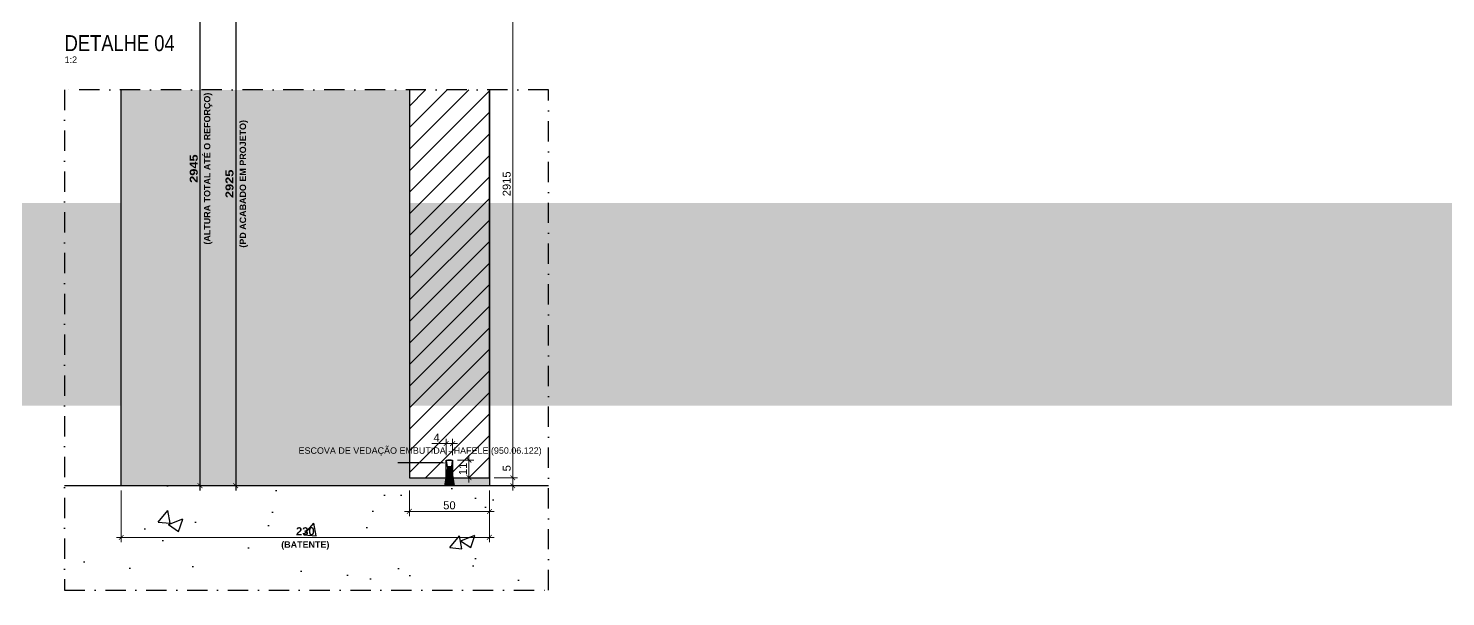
# Model space of a CAD drawing. Header units: millimetres. Extents: x -63251 to 507826, y 5339 to 217512.
# Drawn here: x 60118 to 61003, y 103270 to 103625 of the extents above; entities that cross this region are included whole.
import ezdxf
from ezdxf import colors
from ezdxf.entities.mleader import LeaderData, LeaderLine
from ezdxf.math import Vec2, Vec3

# ---------------------------------------------------------------- set-up
doc = ezdxf.new("R2010")
doc.units = ezdxf.units.MM
doc.header["$PDMODE"] = 3
doc.linetypes.add('TRAÇO 1-1', pattern=[9.525, 6.35, -3.175])
doc.linetypes.add('TRAÇO E PONTO 1-1', pattern=[25.4, 12.7, -6.35, 0, -6.35])
for name, color, linetype in [('_COMENTÁRIOS ARQ', 30, 'Continuous'), ('COTAS', 9, 'Continuous'), ('FERRAGEM', 3, 'Continuous'), ('HACHURA', 21, 'Continuous'), ('MARCENARIA', 4, 'Continuous'), ('PAREDE', 94, 'Continuous'), ('PROJEÇÃO', 8, 'Continuous'), ('TEXTO', 105, 'Continuous'), ('TEXTO TRAÇO PONTO', 105, 'TRAÇO E PONTO 1-1')]:
    doc.layers.add(name, color=color, linetype=linetype)
doc.layers.add('ARQ-COTA', color=12, linetype='Continuous', lineweight=9)
doc.styles.add('1-1', font='arial.ttf', dxfattribs={"height": 0.2})
doc.styles.add('MEDIDA OFICIAL', font='ariblk.ttf')
doc.styles.add('PADRÃO', font='arial.ttf')
doc.styles.add('PADRÃO NEGRITO', font='arialbd.ttf')
doc.styles.add('TITULO', font='swissck.ttf')
doc.dimstyles.new('1-2', dxfattribs={"dimscale": 2, "dimtxt": 2.5, "dimasz": 1.5, "dimexe": 1.5, "dimexo": 1.5, "dimtad": 1, "dimtxsty": 'PADRÃO', "dimblk": 'ARCHTICK', "dimcen": 2.5, "dimdle": 1.5, "dimclrd": 9, "dimclre": 9, "dimclrt": 6, "dimadec": 0, "dimazin": 0, "dimtfac": 1, "dimtmove": 0, "dimatfit": 3, "dimfxl": 1.25, "dimlwd": -1, "dimlwe": -1, "dimarcsym": 0})
doc.dimstyles.new('1-2 CAIXA', dxfattribs={"dimscale": 2, "dimtxt": 2.5, "dimasz": 1.5, "dimexe": 1.5, "dimexo": 1.5, "dimtad": 1, "dimtxsty": 'PADRÃO NEGRITO', "dimblk": 'ARCHTICK', "dimcen": 2.5, "dimdle": 1.5, "dimclrd": 9, "dimclre": 9, "dimclrt": 6, "dimadec": 0, "dimazin": 0, "dimtfac": 1, "dimtmove": 0, "dimatfit": 3, "dimfxl": 1.25, "dimlwd": -1, "dimlwe": -1, "dimarcsym": 0})
doc.dimstyles.new('Med. Ofic.1-2', dxfattribs={"dimscale": 2, "dimtxt": 2.5, "dimasz": 1.5, "dimexe": 1.5, "dimexo": 1.5, "dimtad": 1, "dimtxsty": 'MEDIDA OFICIAL', "dimblk": 'ARCHTICK', "dimcen": 2.5, "dimdle": 1.5, "dimclrd": 9, "dimclre": 9, "dimclrt": 10, "dimadec": 0, "dimazin": 0, "dimtfac": 1, "dimtmove": 0, "dimatfit": 3, "dimfxl": 1.25, "dimlwd": -1, "dimlwe": -1, "dimarcsym": 0})

# ---------------------------------------------------------------- blocks, each defined once
blk = doc.blocks.new('_ArchTick')
at = {"color": 0, "linetype": 'ByBlock', "const_width": 0.15}
blk.add_lwpolyline([(-0.5, -0.5), (0.5, 0.5)], dxfattribs=at)
blk = doc.blocks.new('*D1337')
at = {"layer": 'COTAS', "color": 9, "linetype": 'Continuous', "transparency": 16777216}
blk.add_line((60247.67, 103719.51), (60247.67, 103336.08), dxfattribs=at)
at = {"layer": 'COTAS', "color": 9, "transparency": 16777216}
for p, q in [((60250.67, 103716.51), (60250.67, 103716.51)), ((60250.67, 103339.08), (60250.67, 103339.08))]:
    blk.add_line(p, q, dxfattribs=at)
at = {"layer": 'Defpoints', "color": 0, "transparency": 16777216}
for p in [(60247.67, 103716.51), (60247.67, 103339.08), (60247.67, 103339.08)]:
    blk.add_point(p, dxfattribs=at)
at = {"layer": 'COTAS', "color": 9, "transparency": 16777216, "xscale": 3, "yscale": 3, "zscale": 3}
for p, rotation in [((60247.67, 103716.51), 90), ((60247.67, 103339.08), 270)]:
    blk.add_blockref('_ArchTick', p, dxfattribs=dict(at, rotation=rotation))
at = {"layer": 'COTAS', "color": 10, "transparency": 16777216, "insert": (60243.83, 103527.8), "char_height": 5, "attachment_point": 5, "rotation": 90, "style": 'MEDIDA OFICIAL'}
blk.add_mtext('2925', dxfattribs=at)
blk = doc.blocks.new('*D1338')
at = {"layer": 'COTAS', "color": 9, "linetype": 'Continuous', "transparency": 16777216}
blk.add_line((60225.35, 103738.51), (60225.35, 103336.08), dxfattribs=at)
at = {"layer": 'COTAS', "color": 9, "transparency": 16777216}
for p, q in [((60228.35, 103735.51), (60228.35, 103735.51)), ((60228.35, 103339.08), (60228.35, 103339.08))]:
    blk.add_line(p, q, dxfattribs=at)
at = {"layer": 'Defpoints', "color": 0, "transparency": 16777216}
for p in [(60225.35, 103735.51), (60225.35, 103339.08), (60225.35, 103339.08)]:
    blk.add_point(p, dxfattribs=at)
at = {"layer": 'COTAS', "color": 9, "transparency": 16777216, "xscale": 3, "yscale": 3, "zscale": 3}
for p, rotation in [((60225.35, 103735.51), 90), ((60225.35, 103339.08), 270)]:
    blk.add_blockref('_ArchTick', p, dxfattribs=dict(at, rotation=rotation))
at = {"layer": 'COTAS', "color": 10, "transparency": 16777216, "insert": (60221.51, 103537.3), "char_height": 5, "attachment_point": 5, "rotation": 90, "style": 'MEDIDA OFICIAL'}
blk.add_mtext('2945', dxfattribs=at)
blk = doc.blocks.new('*D1339')
at = {"layer": 'ARQ-COTA', "color": 9, "transparency": 16777216}
for p, q in [((60420.77, 103714.51), (60420.77, 103341.08)), ((60409.17, 103711.51), (60423.77, 103711.51)), ((60409.17, 103344.08), (60423.77, 103344.08))]:
    blk.add_line(p, q, dxfattribs=at)
at = {"layer": 'Defpoints', "color": 0, "transparency": 16777216}
for p in [(60406.17, 103711.51), (60406.17, 103344.08), (60420.77, 103344.08)]:
    blk.add_point(p, dxfattribs=at)
at = {"layer": 'ARQ-COTA', "color": 9, "transparency": 16777216, "xscale": 3, "yscale": 3, "zscale": 3}
for p, rotation in [((60420.77, 103711.51), 90), ((60420.77, 103344.08), 270)]:
    blk.add_blockref('_ArchTick', p, dxfattribs=dict(at, rotation=rotation))
at = {"layer": 'ARQ-COTA', "color": 6, "transparency": 16777216, "insert": (60416.97, 103527.8), "char_height": 5, "attachment_point": 5, "rotation": 90, "style": 'PADRÃO'}
blk.add_mtext('2915', dxfattribs=at)
blk = doc.blocks.new('*D1340')
at = {"layer": 'ARQ-COTA', "color": 9, "transparency": 16777216}
for p, q in [((60420.77, 103344.08), (60420.77, 103352.9)), ((60409.17, 103344.08), (60423.77, 103344.08)), ((60420.77, 103336.08), (60420.77, 103344.08)), ((60409.17, 103339.08), (60423.77, 103339.08))]:
    blk.add_line(p, q, dxfattribs=at)
at = {"layer": 'Defpoints', "color": 0, "transparency": 16777216}
for p in [(60406.17, 103344.08), (60420.77, 103344.08), (60406.17, 103339.08)]:
    blk.add_point(p, dxfattribs=at)
at = {"layer": 'ARQ-COTA', "color": 9, "transparency": 16777216, "xscale": 3, "yscale": 3, "zscale": 3}
for p, rotation in [((60420.77, 103344.08), 90), ((60420.77, 103339.08), 270)]:
    blk.add_blockref('_ArchTick', p, dxfattribs=dict(at, rotation=rotation))
at = {"layer": 'ARQ-COTA', "color": 6, "transparency": 16777216, "insert": (60416.98, 103349.99), "char_height": 5, "attachment_point": 5, "rotation": 90, "style": 'PADRÃO'}
blk.add_mtext('5', dxfattribs=at)
blk = doc.blocks.new('*D1345')
at = {"layer": 'ARQ-COTA', "color": 9, "transparency": 16777216}
for p, q in [((60356.17, 103336.08), (60356.17, 103320.01)), ((60406.17, 103336.08), (60406.17, 103320.01)), ((60409.17, 103323.01), (60353.17, 103323.01))]:
    blk.add_line(p, q, dxfattribs=at)
at = {"layer": 'Defpoints', "color": 0, "transparency": 16777216}
for p in [(60356.17, 103339.08), (60406.17, 103339.08), (60356.17, 103323.01)]:
    blk.add_point(p, dxfattribs=at)
at = {"layer": 'ARQ-COTA', "color": 9, "transparency": 16777216, "xscale": 3, "yscale": 3, "zscale": 3, "rotation": 180}
blk.add_blockref('_ArchTick', (60356.17, 103323.01), dxfattribs=at)
at = {"layer": 'ARQ-COTA', "color": 9, "transparency": 16777216, "xscale": 3, "yscale": 3, "zscale": 3}
blk.add_blockref('_ArchTick', (60406.17, 103323.01), dxfattribs=at)
at = {"layer": 'ARQ-COTA', "color": 6, "transparency": 16777216, "insert": (60381.17, 103326.81), "char_height": 5, "attachment_point": 5, "style": 'PADRÃO'}
blk.add_mtext('50', dxfattribs=at)
blk = doc.blocks.new('*D1346')
at = {"layer": 'ARQ-COTA', "color": 9, "transparency": 16777216}
for p, q in [((60176.17, 103336.08), (60176.17, 103303.79)), ((60406.17, 103336.08), (60406.17, 103303.79)), ((60409.17, 103306.79), (60173.17, 103306.79))]:
    blk.add_line(p, q, dxfattribs=at)
at = {"layer": 'Defpoints', "color": 0, "transparency": 16777216}
for p in [(60176.17, 103339.08), (60406.17, 103339.08), (60176.17, 103306.79)]:
    blk.add_point(p, dxfattribs=at)
at = {"layer": 'ARQ-COTA', "color": 9, "transparency": 16777216, "xscale": 3, "yscale": 3, "zscale": 3, "rotation": 180}
blk.add_blockref('_ArchTick', (60176.17, 103306.79), dxfattribs=at)
at = {"layer": 'ARQ-COTA', "color": 9, "transparency": 16777216, "xscale": 3, "yscale": 3, "zscale": 3}
blk.add_blockref('_ArchTick', (60406.17, 103306.79), dxfattribs=at)
at = {"layer": 'ARQ-COTA', "color": 6, "transparency": 16777216, "insert": (60291.17, 103310.59), "char_height": 5, "attachment_point": 5, "style": 'PADRÃO NEGRITO'}
blk.add_mtext('230', dxfattribs=at)
blk = doc.blocks.new('ESCOVA DE VEDAÇÃO')
at = {"layer": 'FERRAGEM'}
blk.add_lwpolyline([(-1.5, -4), (1.5, -4), (2, -0.5, 0.25), (-2, -0.5)], format="xyb", close=True, dxfattribs=at)
at = {"layer": 'FERRAGEM', "color": 8}
for points in [[(-1.04, -4), (-3.04, -16)], [(-0.79, -4), (-2.3, -16)], [(-0.55, -4), (-1.63, -16)], [(-0.35, -4), (-0.96, -16)], [(-0.21, -4), (-0.45, -16)], [(0.08, -4), (0.33, -16)], [(0.35, -4), (0.96, -16)], [(0.55, -4), (1.63, -16)], [(0.79, -4), (2.3, -16)], [(1.04, -4), (3.04, -16)]]:
    blk.add_lwpolyline(points, dxfattribs=at)
blk = doc.blocks.new('*D1551')
at = {"layer": 'ARQ-COTA', "color": 9, "transparency": 16777216}
for p, q in [((60379.17, 103358.08), (60379.17, 103368.43)), ((60383.17, 103358.08), (60383.17, 103368.43)), ((60379.17, 103365.43), (60370.21, 103365.43)), ((60386.17, 103365.43), (60379.17, 103365.43))]:
    blk.add_line(p, q, dxfattribs=at)
at = {"layer": 'Defpoints', "color": 0, "transparency": 16777216}
for p in [(60379.17, 103365.43), (60379.17, 103355.08), (60383.17, 103355.08)]:
    blk.add_point(p, dxfattribs=at)
at = {"layer": 'ARQ-COTA', "color": 9, "transparency": 16777216, "xscale": 3, "yscale": 3, "zscale": 3, "rotation": 180}
blk.add_blockref('_ArchTick', (60379.17, 103365.43), dxfattribs=at)
at = {"layer": 'ARQ-COTA', "color": 9, "transparency": 16777216, "xscale": 3, "yscale": 3, "zscale": 3}
blk.add_blockref('_ArchTick', (60383.17, 103365.43), dxfattribs=at)
at = {"layer": 'ARQ-COTA', "color": 6, "transparency": 16777216, "insert": (60373.19, 103369.18), "char_height": 5, "attachment_point": 5, "style": 'PADRÃO'}
blk.add_mtext('4', dxfattribs=at)
blk = doc.blocks.new('*D1552')
at = {"layer": 'ARQ-COTA', "color": 9, "transparency": 16777216}
for p, q in [((60393.38, 103341.08), (60393.38, 103358.08)), ((60386.17, 103355.08), (60396.38, 103355.08)), ((60388.35, 103344.08), (60396.38, 103344.08))]:
    blk.add_line(p, q, dxfattribs=at)
at = {"layer": 'Defpoints', "color": 0, "transparency": 16777216}
for p in [(60383.17, 103355.08), (60393.38, 103355.08), (60385.35, 103344.08)]:
    blk.add_point(p, dxfattribs=at)
at = {"layer": 'ARQ-COTA', "color": 9, "transparency": 16777216, "xscale": 3, "yscale": 3, "zscale": 3}
for p, rotation in [((60393.38, 103355.08), 90), ((60393.38, 103344.08), 270)]:
    blk.add_blockref('_ArchTick', p, dxfattribs=dict(at, rotation=rotation))
at = {"layer": 'ARQ-COTA', "color": 6, "transparency": 16777216, "insert": (60389.62, 103349.58), "char_height": 5, "attachment_point": 5, "rotation": 90, "style": 'PADRÃO'}
blk.add_mtext('11', dxfattribs=at)

msp = doc.modelspace()

# ---------------------------------------------------------------- hatches: boundary and pattern name
at = {"layer": 'HACHURA', "true_color": 0xba9673}
h = msp.add_hatch(color=33, dxfattribs=at)
h.dxf.hatch_style = 1
h.paths.add_polyline_path([(60356.17, 103586.565), (60176.17, 103586.565), (60176.17, 103339.082), (60406.17, 103339.082), (60406.17, 103344.082), (60356.17, 103344.082)])
at = {"layer": 'HACHURA'}
h = msp.add_hatch(dxfattribs=at)
h.set_pattern_fill('AR-CONC', color=21, scale=0.5)
h.set_pattern_definition([(50, (8.94, 121.51), (91.092334, -7.969543), [9.525, -104.775]), (355, (8.94, 121.51), (-17.62171, 95.52842), [7.62, -83.82029]), (100.451445, (16.53, 120.85), (73.470624, 87.558876), [8.095004, -89.04512]), (46.1842, (8.94, 146.91), (135.53952, -21.02116), [14.2875, -157.1625]), (96.63556, (20.24, 145.16), (118.70207, 123.71306), [12.14251, -133.5678]), (351.18415, (8.94, 146.91), (118.70207, 123.71306), [11.42998, -125.72987]), (21, (21.64, 140.56), (75.807196, -51.1326), [9.525, -104.775]), (326, (21.64, 140.56), (30.901014, 92.09398), [7.62, -83.82]), (71.451445, (27.96, 136.3), (106.70821, 40.961384), [8.095004, -89.04497]), (37.5, (8.94, 121.51), (1.544302, 42.277519), [0, -82.804, 0, -85.09, 0, -84.1375]), (7.5, (8.94, 121.51), (33.409831, 50.090287), [0, -48.514, 0, -80.899, 0, -32.0675]), (327.5, (-19.38, 121.51), (67.795298, -2.864372), [0, -31.75, 0, -99.06, 0, -131.445]), (317.5, (-32.08, 121.51), (74.06459, 12.713246), [0, -41.275, 0, -65.786, 0, -93.345])])
h.paths.add_polyline_path([(60140.82, 103339.082), (60140.82, 103273.818), (60443.048, 103273.818), (60443.048, 103339.082)])
at = {"layer": 'PROJEÇÃO', "linetype": 'TRAÇO 1-1'}
h = msp.add_hatch(dxfattribs=at)
h.set_pattern_fill('ANSI31', color=8, scale=3)
h.set_pattern_definition([(45, (103.458, -2906.652), (-6.7351921, 6.7351921), [])])
h.paths.add_polyline_path([(60406.17, 103586.565), (60356.17, 103586.565), (60356.17, 103344.078), (60379.171, 103344.078), (60379.17, 103355.082), (60383.17, 103355.082), (60383.171, 103344.082), (60406.17, 103344.082)])

# ---------------------------------------------------------------- linework, layer by layer
at = {"layer": 'MARCENARIA'}
for points in [[(60406.17, 103586.565), (60406.17, 103339.082), (60176.17, 103339.082), (60176.17, 103586.565)], [(60356.17, 103586.565), (60356.17, 103344.078), (60379.171, 103344.078), (60379.17, 103355.082), (60383.17, 103355.082), (60383.171, 103344.082), (60406.17, 103344.082), (60406.17, 103586.565)]]:
    msp.add_lwpolyline(points, dxfattribs=at)
at = {"layer": 'PAREDE'}
msp.add_lwpolyline([(60443.048, 103339.082), (60140.82, 103339.082)], dxfattribs=at)
at = {"layer": 'TEXTO TRAÇO PONTO'}
msp.add_lwpolyline([(60443.048, 103273.818), (60443.048, 103586.565), (60140.82, 103586.565), (60140.82, 103273.818)], close=True, dxfattribs=at)

# ---------------------------------------------------------------- block references
at = {"layer": '_COMENTÁRIOS ARQ'}
msp.add_blockref('ESCOVA DE VEDAÇÃO', (60381.17, 103355.082), dxfattribs=at)

# ---------------------------------------------------------------- texts
at = {"layer": 'COTAS', "color": 10, "char_height": 4, "attachment_point": 2, "rotation": 90, "style": 'PADRÃO NEGRITO'}
for s, insert, width in [('(ALTURA TOTAL ATÉ O REFORÇO)', (60227.85, 103537.296), 135), ('(PD ACABADO EM PROJETO)', (60250.17, 103527.796), 99.12947)]:
    msp.add_mtext(s, dxfattribs=dict(at, insert=insert, width=width))
at = {"layer": 'COTAS', "color": 10, "insert": (60291.17, 103304.285), "char_height": 4, "width": 99.12947, "attachment_point": 2, "style": 'PADRÃO NEGRITO'}
msp.add_mtext('{\\C6;(BATENTE)}', dxfattribs=at)
at = {"layer": 'TEXTO', "color": 1, "insert": (60140.82, 103610.623), "char_height": 10, "width": 220.061, "attachment_point": 7, "style": 'TITULO'}
msp.add_mtext('DETALHE 04', dxfattribs=at)
at = {"layer": 'TEXTO', "insert": (60140.82, 103607.423), "char_height": 4, "width": 48, "attachment_point": 1, "style": 'PADRÃO'}
msp.add_mtext('1:2', dxfattribs=at)

# ---------------------------------------------------------------- dimensions: what is measured, and where the dimension line sits
at = {"layer": 'ARQ-COTA'}
dim = msp.add_linear_dim(base=(60420.77, 103344.082), p1=(60406.17, 103711.509), p2=(60406.17, 103344.082), angle=90, text='2915', dimstyle='1-2', dxfattribs=at)
dim.commit()
dim.dimension.update_dxf_attribs({"geometry": '*D1339', "text_midpoint": (60416.967, 103527.796)})
for base, p1, p2, dimstyle, picture, middle in [((60379.17, 103365.426), (60383.17, 103355.082), (60379.17, 103355.082), '1-2', '*D1551', (60373.191, 103369.176)), ((60176.17, 103306.785), (60406.17, 103339.082), (60176.17, 103339.082), '1-2 CAIXA', '*D1346', (60291.17, 103310.588)), ((60356.17, 103323.011), (60406.17, 103339.082), (60356.17, 103339.082), '1-2', '*D1345', (60381.17, 103326.814))]:
    dim = msp.add_linear_dim(base=base, p1=p1, p2=p2, dimstyle=dimstyle, dxfattribs=at)
    dim.commit()
    dim.dimension.update_dxf_attribs({"geometry": picture, "text_midpoint": middle})
for base, p1, p2, picture, middle in [((60393.383, 103355.082), (60385.352, 103344.082), (60383.17, 103355.082), '*D1552', (60389.623, 103349.582)), ((60420.77, 103344.082), (60406.17, 103339.082), (60406.17, 103344.082), '*D1340', (60416.978, 103349.99))]:
    dim = msp.add_linear_dim(base=base, p1=p1, p2=p2, angle=90, dimstyle='1-2', dxfattribs=at)
    dim.commit()
    dim.dimension.update_dxf_attribs({"geometry": picture, "text_midpoint": middle})
at = {"layer": 'COTAS'}
for base, p1, p2, text, picture, middle in [((60225.35, 103339.082), (60225.35, 103735.509), (60225.35, 103339.082), '2945', '*D1338', (60221.515, 103537.296)), ((60247.67, 103339.082), (60247.67, 103716.509), (60247.67, 103339.082), '2925', '*D1337', (60243.835, 103527.796))]:
    dim = msp.add_linear_dim(base=base, p1=p1, p2=p2, angle=90, text=text, dimstyle='Med. Ofic.1-2', dxfattribs=at)
    dim.commit()
    dim.dimension.update_dxf_attribs({"geometry": picture, "text_midpoint": middle})

# ---------------------------------------------------------------- leaders
at = {"layer": 'COTAS', "ltscale": 0.4}
ml = msp.add_multileader_mtext('Standard', dxfattribs=at)
ml.set_content('ESCOVA DE VEDAÇÃO EMBUTIDA - HAFELE (950.06.122)', color=105, style='1-1')
ml.set_leader_properties(color=256, linetype='ByLayer', lineweight=-1)
ml.build(insert=Vec2(0, 0))
ml.multileader.update_dxf_attribs({"text_left_attachment_type": 2, "text_right_attachment_type": 2, "dogleg_length": 0.36, "arrow_head_size": 2, "scale": 20})
ctx = ml.context
ctx.base_point, ctx.scale, ctx.arrow_head_size, ctx.landing_gap_size, ctx.plane_origin = Vec3(60282.956, 103353.285), 20, 2, 4, Vec3(60415.087, 103382.034)
ctx.left_attachment, ctx.right_attachment = 2, 2
notes = []
notes.append((ctx, [(0, (1, 1, 0), (60356.17, 103353.285), (-1, 0), 7.2, [(0, [(60379.17, 103353.286)], 0, [])])]))
ctx.mtext.insert, ctx.mtext.width, ctx.mtext.flow_direction = Vec3(60286.956, 103363.047), 59.99595, 5
for ctx, leaders in notes:
    for number, flags, end, landing, length, lines in leaders:
        leader = LeaderData()
        leader.index, (leader.has_last_leader_line, leader.has_dogleg_vector, leader.attachment_direction) = number, flags
        leader.last_leader_point, leader.dogleg_vector, leader.dogleg_length = Vec3(end), Vec3(landing), length
        for number, points, colour, breaks in lines:
            line = LeaderLine()
            line.index, line.vertices, line.color, line.breaks = number, Vec3.list(points), colors.encode_raw_color(colour), breaks
            leader.lines.append(line)
        ctx.leaders.append(leader)

# ---------------------------------------------------------------- next in the draw order: leaders
at = {"layer": 'COTAS'}
ml = msp.add_multileader_mtext('Standard', dxfattribs=at)
ml.set_content('{\\fArial|b1|i0|c0|p34;\\C10;ATENÇÃO PARKET!\\P}RODATETO COM LINHA DE SOMBRA DE 20 mm NO ENCONTRO COM O FORRO', color=105, style='1-1')
ml.set_leader_properties(color=256, linetype='ByLayer', lineweight=-1)
ml.build(insert=Vec2(0, 0))
ml.multileader.update_dxf_attribs({"text_left_attachment_type": 2, "text_right_attachment_type": 2, "dogleg_length": 0.36, "arrow_head_size": 15, "scale": 200})
ctx = ml.context
ctx.base_point, ctx.scale, ctx.char_height, ctx.arrow_head_size, ctx.landing_gap_size, ctx.plane_origin = Vec3(180960.922, 103379.728), 200, 40, 15, 10, Vec3(181558.418, 102996.898)
ctx.left_attachment, ctx.right_attachment, ctx.text_align_type = 2, 2, 2
notes = []
notes.append((ctx, [(0, (1, 1, 0), (181860.217, 103379.728), (-1, 0), 144.288, [(0, [(181860.217, 102384.953)], 0, [])])]))
ctx.mtext.insert, ctx.mtext.rotation, ctx.mtext.width, ctx.mtext.alignment, ctx.mtext.flow_direction = Vec3(181705.929, 103505.717), 6.2831853, 858.66662, 3, 5
ctx.mtext.has_bg_fill, ctx.mtext.bg_color, ctx.mtext.bg_scale_factor, ctx.mtext.bg_transparency, ctx.mtext.use_window_bg_color = 1, -1023410145, 1.25, 0, 0
for ctx, leaders in notes:
    for number, flags, end, landing, length, lines in leaders:
        leader = LeaderData()
        leader.index, (leader.has_last_leader_line, leader.has_dogleg_vector, leader.attachment_direction) = number, flags
        leader.last_leader_point, leader.dogleg_vector, leader.dogleg_length = Vec3(end), Vec3(landing), length
        for number, points, colour, breaks in lines:
            line = LeaderLine()
            line.index, line.vertices, line.color, line.breaks = number, Vec3.list(points), colors.encode_raw_color(colour), breaks
            leader.lines.append(line)
        ctx.leaders.append(leader)

doc.saveas('drawing.dxf')
